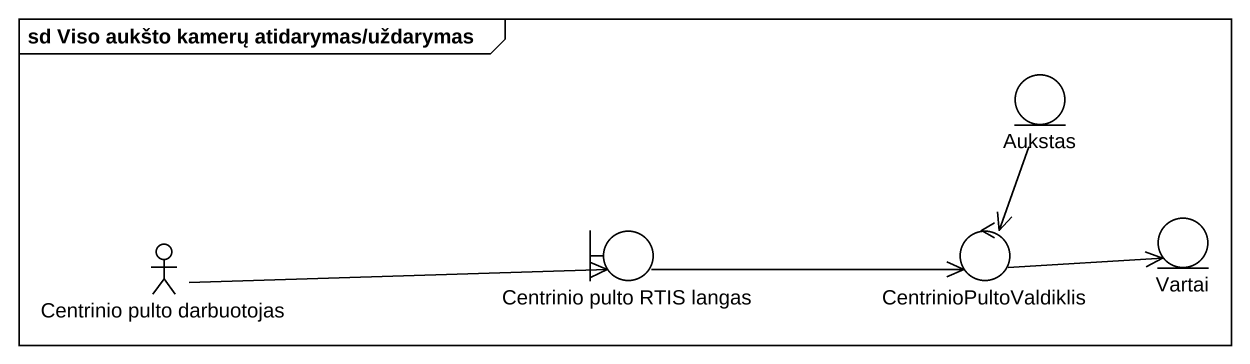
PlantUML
@startuml
mainframe sd Viso aukšto kamerų atidarymas/uždarymas
entity Aukstas
entity Vartai
actor "Centrinio pulto darbuotojas" as Centrinio_pulto_darbuotojas
boundary "Centrinio pulto RTIS langas" as Centrinio_pulto_RTIS_langas
control CentrinioPultoValdiklis
Aukstas --> CentrinioPultoValdiklis
Centrinio_pulto_darbuotojas -right-> Centrinio_pulto_RTIS_langas
Centrinio_pulto_RTIS_langas -right-> CentrinioPultoValdiklis
CentrinioPultoValdiklis -right-> Vartai
@enduml
